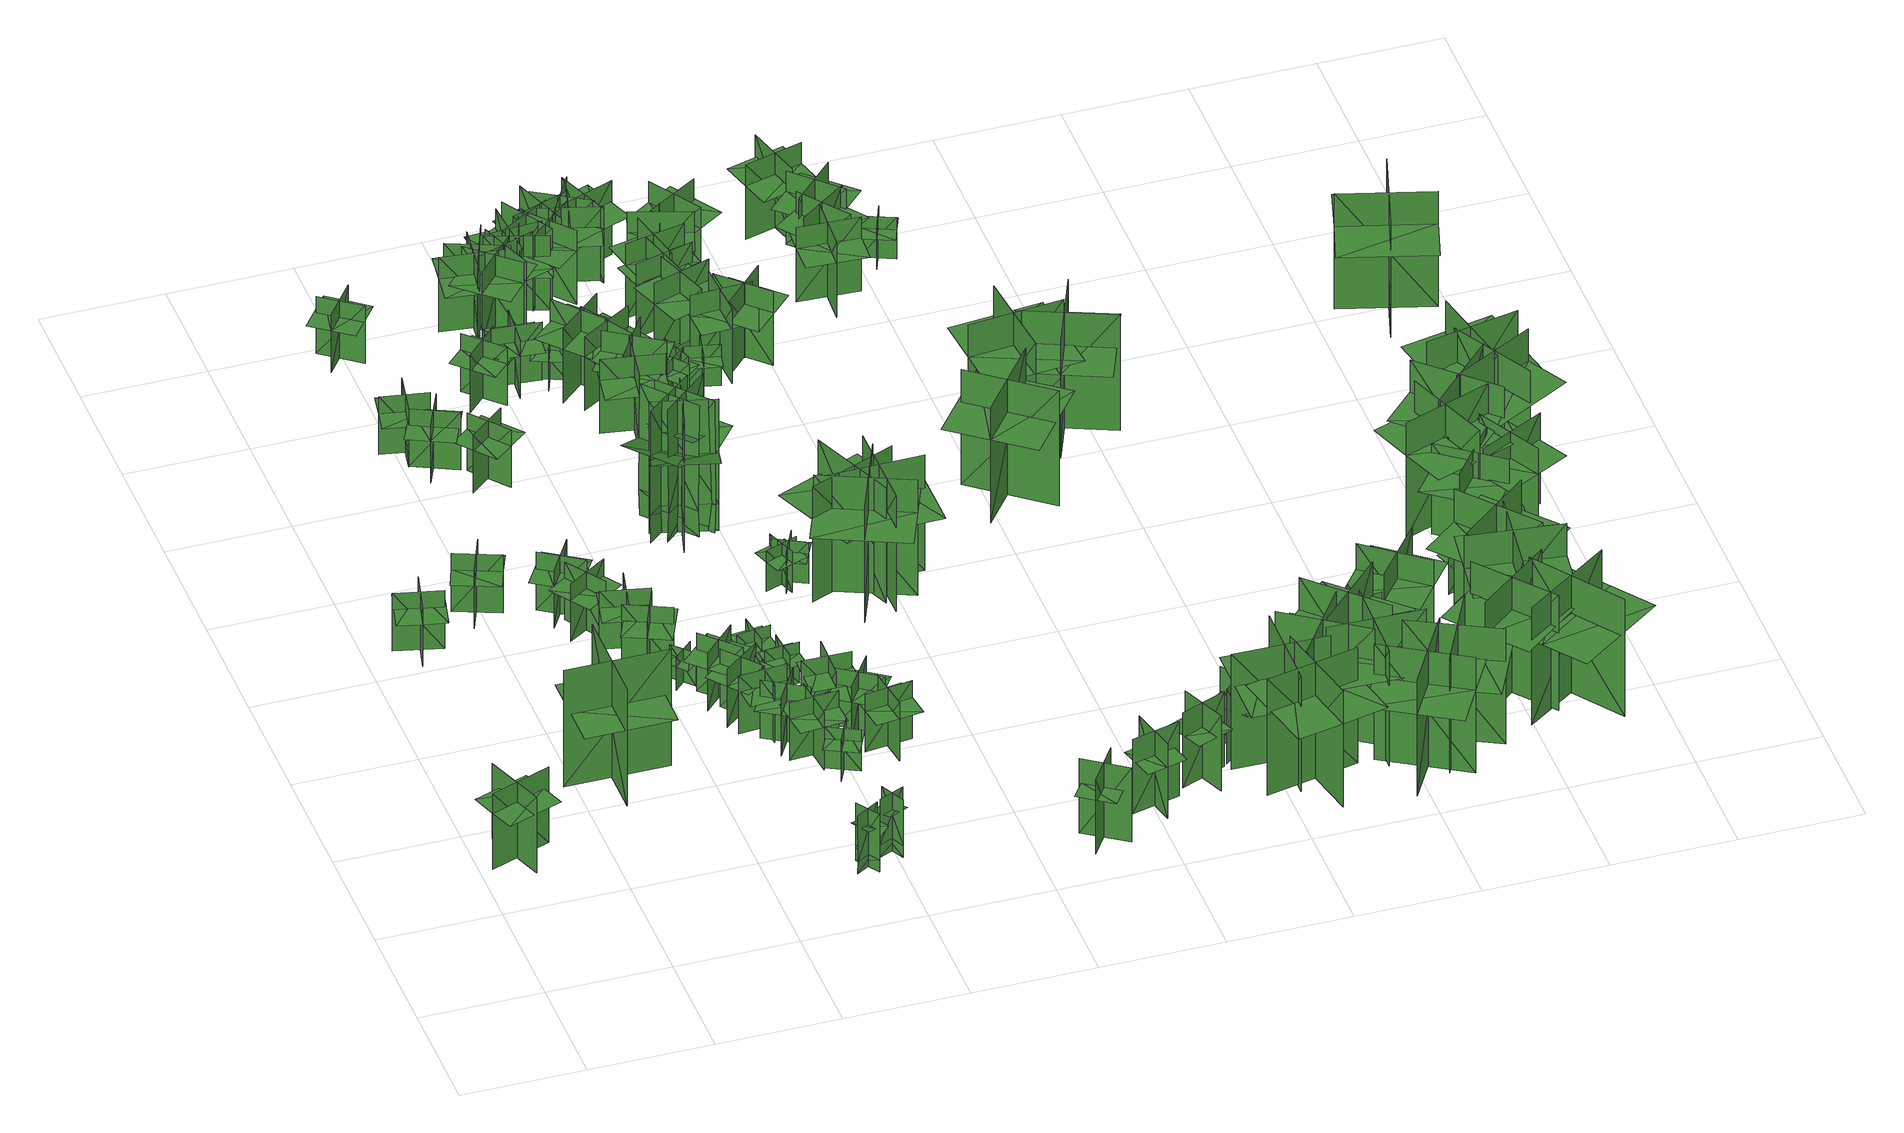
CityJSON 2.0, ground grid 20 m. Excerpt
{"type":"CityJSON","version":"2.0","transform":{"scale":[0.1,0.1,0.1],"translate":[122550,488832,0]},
"CityObjects":{
"tree1":{"type":"SolitaryVegetationObject","geometry":[{"type":"MultiSurface","lod":"1","boundaries":[[[0,1,2]],[[0,2,3]],[[4,5,6]],[[4,6,7]],[[8,9,10]],[[8,10,11]],[[8,12,13]],[[8,13,9]]]}]},
"tree2":{"type":"SolitaryVegetationObject","geometry":[{"type":"MultiSurface","lod":"1","boundaries":[[[14,15,16]],[[14,16,17]],[[18,19,20]],[[18,20,21]],[[22,23,24]],[[22,24,25]],[[22,25,26]],[[22,26,27]]]}]},
"tree3":{"type":"SolitaryVegetationObject","geometry":[{"type":"MultiSurface","lod":"1","boundaries":[[[28,29,30]],[[28,30,31]],[[32,33,34]],[[32,34,35]],[[36,37,38]],[[36,38,39]],[[36,40,41]],[[36,41,37]]]}]},
"tree4":{"type":"SolitaryVegetationObject","geometry":[{"type":"MultiSurface","lod":"1","boundaries":[[[42,43,44]],[[42,44,45]],[[46,47,48]],[[46,48,49]],[[50,51,52]],[[50,52,53]],[[50,53,54]],[[50,54,55]]]}]},
"tree5":{"type":"SolitaryVegetationObject","geometry":[{"type":"MultiSurface","lod":"1","boundaries":[[[56,57,58]],[[56,58,59]],[[60,61,62]],[[60,62,63]],[[64,65,66]],[[64,66,67]],[[64,67,68]],[[64,68,69]]]}]},
"tree6":{"type":"SolitaryVegetationObject","geometry":[{"type":"MultiSurface","lod":"1","boundaries":[[[70,71,72]],[[70,72,73]],[[74,75,76]],[[74,76,77]],[[78,79,80]],[[78,80,81]],[[78,81,82]],[[78,82,83]]]}]},
"tree7":{"type":"SolitaryVegetationObject","geometry":[{"type":"MultiSurface","lod":"1","boundaries":[[[84,85,86]],[[84,86,87]],[[88,89,90]],[[88,90,91]],[[92,93,89]],[[92,89,88]],[[94,95,85]],[[94,85,84]],[[96,97,98]],[[96,98,99]],[[100,101,102]],[[100,102,103]]]}]},
"tree8":{"type":"SolitaryVegetationObject","geometry":[{"type":"MultiSurface","lod":"1","boundaries":[[[104,105,106]],[[104,106,107]],[[108,109,110]],[[108,110,111]],[[112,113,114]],[[112,114,115]],[[112,115,116]],[[112,116,117]]]}]},
"tree9":{"type":"SolitaryVegetationObject","geometry":[{"type":"MultiSurface","lod":"1","boundaries":[[[118,119,120]],[[118,120,121]],[[122,123,124]],[[122,124,125]],[[126,127,128]],[[126,128,129]],[[126,129,130]],[[126,130,131]]]}]},
"tree10":{"type":"SolitaryVegetationObject","geometry":[{"type":"MultiSurface","lod":"1","boundaries":[[[132,133,134]],[[132,134,135]],[[136,137,138]],[[136,138,139]],[[140,141,142]],[[140,142,143]],[[140,143,144]],[[140,144,145]]]}]},
"tree11":{"type":"SolitaryVegetationObject","geometry":[{"type":"MultiSurface","lod":"1","boundaries":[[[146,147,148]],[[146,148,149]],[[150,151,152]],[[150,152,153]],[[154,155,156]],[[154,156,157]],[[154,157,158]],[[154,158,159]]]}]},
"tree12":{"type":"SolitaryVegetationObject","geometry":[{"type":"MultiSurface","lod":"1","boundaries":[[[160,161,162]],[[160,162,163]],[[164,165,166]],[[164,166,167]],[[168,169,170]],[[168,170,171]],[[168,171,172]],[[168,172,173]]]}]},
"tree13":{"type":"SolitaryVegetationObject","geometry":[{"type":"MultiSurface","lod":"1","boundaries":[[[174,175,176]],[[174,176,177]],[[178,179,180]],[[178,180,181]],[[182,183,179]],[[182,179,178]],[[184,185,175]],[[184,175,174]],[[186,187,188]],[[186,188,189]],[[190,191,192]],[[190,192,193]]]}]},
"tree14":{"type":"SolitaryVegetationObject","geometry":[{"type":"MultiSurface","lod":"1","boundaries":[[[194,195,196]],[[194,196,197]],[[198,199,200]],[[198,200,201]],[[202,203,204]],[[202,204,205]],[[202,205,206]],[[202,206,207]]]}]},
"tree15":{"type":"SolitaryVegetationObject","geometry":[{"type":"MultiSurface","lod":"1","boundaries":[[[208,209,210]],[[208,210,211]],[[212,213,214]],[[212,214,215]],[[216,217,218]],[[216,218,219]],[[216,219,220]],[[216,220,221]]]}]},
"tree16":{"type":"SolitaryVegetationObject","geometry":[{"type":"MultiSurface","lod":"1","boundaries":[[[222,223,224]],[[222,224,225]],[[226,227,228]],[[226,228,229]],[[230,231,232]],[[230,232,233]],[[230,233,234]],[[230,234,235]]]}]},
"tree17":{"type":"SolitaryVegetationObject","geometry":[{"type":"MultiSurface","lod":"1","boundaries":[[[236,237,238]],[[236,238,239]],[[240,241,242]],[[240,242,243]],[[244,245,246]],[[244,246,247]],[[244,247,248]],[[244,248,249]]]}]},
"tree18":{"type":"SolitaryVegetationObject","geometry":[{"type":"MultiSurface","lod":"1","boundaries":[[[250,251,252]],[[250,252,253]],[[254,255,256]],[[254,256,257]],[[258,259,260]],[[258,260,261]],[[258,261,262]],[[258,262,263]]]}]},
"tree19":{"type":"SolitaryVegetationObject","geometry":[{"type":"MultiSurface","lod":"1","boundaries":[[[264,265,266]],[[264,266,267]],[[268,269,270]],[[268,270,271]],[[272,273,274]],[[272,274,275]],[[272,275,276]],[[272,276,277]]]}]},
"tree20":{"type":"SolitaryVegetationObject","geometry":[{"type":"MultiSurface","lod":"1","boundaries":[[[278,279,280]],[[278,280,281]],[[282,283,284]],[[282,284,285]],[[286,287,288]],[[286,288,289]],[[286,289,290]],[[286,290,291]]]}]},
"tree21":{"type":"SolitaryVegetationObject","geometry":[{"type":"MultiSurface","lod":"1","boundaries":[[[292,293,294]],[[292,294,295]],[[296,297,298]],[[296,298,299]],[[300,301,302]],[[300,302,303]],[[300,303,304]],[[300,304,305]]]}]},
"tree22":{"type":"SolitaryVegetationObject","geometry":[{"type":"MultiSurface","lod":"1","boundaries":[[[306,307,308]],[[306,308,309]],[[310,311,312]],[[310,312,313]],[[314,315,316]],[[314,316,317]],[[314,317,318]],[[314,318,319]]]}]},
"tree23":{"type":"SolitaryVegetationObject","geometry":[{"type":"MultiSurface","lod":"1","boundaries":[[[320,321,322]],[[320,322,323]],[[324,325,326]],[[324,326,327]],[[328,329,330]],[[328,330,331]],[[328,331,332]],[[328,332,333]]]}]},
"tree24":{"type":"SolitaryVegetationObject","geometry":[{"type":"MultiSurface","lod":"1","boundaries":[[[334,335,336]],[[334,336,337]],[[338,339,340]],[[338,340,341]],[[342,343,344]],[[342,344,345]],[[342,345,346]],[[342,346,347]]]}]},
"tree25":{"type":"SolitaryVegetationObject","geometry":[{"type":"MultiSurface","lod":"1","boundaries":[[[348,349,350]],[[348,350,351]],[[352,353,354]],[[352,354,355]],[[356,357,358]],[[356,358,359]],[[356,359,360]],[[356,360,361]]]}]},
"tree26":{"type":"SolitaryVegetationObject","geometry":[{"type":"MultiSurface","lod":"1","boundaries":[[[362,363,364]],[[362,364,365]],[[366,367,368]],[[366,368,369]],[[370,371,372]],[[370,372,373]],[[370,373,374]],[[370,374,375]]]}]},
"tree27":{"type":"SolitaryVegetationObject","geometry":[{"type":"MultiSurface","lod":"1","boundaries":[[[376,377,378]],[[376,378,379]],[[380,381,382]],[[380,382,383]],[[384,385,386]],[[384,386,387]],[[384,387,388]],[[384,388,389]]]}]},
"tree28":{"type":"SolitaryVegetationObject","geometry":[{"type":"MultiSurface","lod":"1","boundaries":[[[390,391,392]],[[390,392,393]],[[394,395,396]],[[394,396,397]],[[398,399,395]],[[398,395,394]],[[400,401,391]],[[400,391,390]],[[402,403,404]],[[402,404,405]],[[406,407,408]],[[406,408,409]]]}]},
"tree29":{"type":"SolitaryVegetationObject","geometry":[{"type":"MultiSurface","lod":"1","boundaries":[[[410,411,412]],[[410,412,413]],[[414,415,416]],[[414,416,417]],[[418,419,415]],[[418,415,414]],[[420,421,411]],[[420,411,410]],[[422,423,424]],[[422,424,425]],[[426,427,428]],[[426,428,429]]]}]},
"tree30":{"type":"SolitaryVegetationObject","geometry":[{"type":"MultiSurface","lod":"1","boundaries":[[[430,431,432]],[[430,432,433]],[[434,435,436]],[[434,436,437]],[[438,439,440]],[[438,440,441]],[[438,441,442]],[[438,442,443]]]}]},
"tree31":{"type":"SolitaryVegetationObject","geometry":[{"type":"MultiSurface","lod":"1","boundaries":[[[444,445,446]],[[444,446,447]],[[448,449,450]],[[448,450,451]],[[452,453,449]],[[452,449,448]],[[454,455,445]],[[454,445,444]],[[456,457,458]],[[456,458,459]],[[460,461,462]],[[460,462,463]]]}]},
"tree32":{"type":"SolitaryVegetationObject","geometry":[{"type":"MultiSurface","lod":"1","boundaries":[[[464,465,466]],[[464,466,467]],[[468,469,470]],[[468,470,471]],[[472,473,474]],[[472,474,475]],[[472,475,476]],[[472,476,477]]]}]},
"tree33":{"type":"SolitaryVegetationObject","geometry":[{"type":"MultiSurface","lod":"1","boundaries":[[[478,479,480]],[[478,480,481]],[[482,483,484]],[[482,484,485]],[[486,487,488]],[[486,488,489]],[[486,489,490]],[[486,490,491]]]}]},
"tree34":{"type":"SolitaryVegetationObject","geometry":[{"type":"MultiSurface","lod":"1","boundaries":[[[492,493,494]],[[492,494,495]],[[496,497,498]],[[496,498,499]],[[500,501,502]],[[500,502,503]],[[500,503,504]],[[500,504,505]]]}]},
"tree35":{"type":"SolitaryVegetationObject","geometry":[{"type":"MultiSurface","lod":"1","boundaries":[[[506,507,508]],[[506,508,509]],[[510,511,512]],[[510,512,513]],[[514,515,516]],[[514,516,517]],[[514,517,518]],[[514,518,519]]]}]},
"tree36":{"type":"SolitaryVegetationObject","geometry":[{"type":"MultiSurface","lod":"1","boundaries":[[[520,521,522]],[[520,522,523]],[[524,525,526]],[[524,526,527]],[[528,529,530]],[[528,530,531]],[[528,531,532]],[[528,532,533]]]}]},
"tree37":{"type":"SolitaryVegetationObject","geometry":[{"type":"MultiSurface","lod":"1","boundaries":[[[534,535,536]],[[534,536,537]],[[538,539,540]],[[538,540,541]],[[542,543,544]],[[542,544,545]],[[542,545,546]],[[542,546,547]]]}]},
"tree38":{"type":"SolitaryVegetationObject","geometry":[{"type":"MultiSurface","lod":"1","boundaries":[[[548,549,550]],[[548,550,551]],[[552,553,554]],[[552,554,555]],[[556,557,558]],[[556,558,559]],[[556,559,560]],[[556,560,561]]]}]},
"tree39":{"type":"SolitaryVegetationObject","geometry":[{"type":"MultiSurface","lod":"1","boundaries":[[[562,563,564]],[[562,564,565]],[[566,567,568]],[[566,568,569]],[[570,571,572]],[[570,572,573]],[[570,573,574]],[[570,574,575]]]}]},
"tree40":{"type":"SolitaryVegetationObject","geometry":[{"type":"MultiSurface","lod":"1","boundaries":[[[576,577,578]],[[576,578,579]],[[580,581,582]],[[580,582,583]],[[584,585,586]],[[584,586,587]],[[584,587,588]],[[584,588,589]]]}]},
"tree41":{"type":"SolitaryVegetationObject","geometry":[{"type":"MultiSurface","lod":"1","boundaries":[[[590,591,592]],[[590,592,593]],[[594,595,596]],[[594,596,597]],[[598,599,600]],[[598,600,601]],[[598,601,602]],[[598,602,603]]]}]},
"tree42":{"type":"SolitaryVegetationObject","geometry":[{"type":"MultiSurface","lod":"1","boundaries":[[[604,605,606]],[[604,606,607]],[[608,609,610]],[[608,610,611]],[[612,613,614]],[[612,614,615]],[[612,615,616]],[[612,616,617]]]}]},
"tree43":{"type":"SolitaryVegetationObject","geometry":[{"type":"MultiSurface","lod":"1","boundaries":[[[618,619,620]],[[618,620,621]],[[622,623,624]],[[622,624,625]],[[626,627,628]],[[626,628,629]],[[626,629,630]],[[626,630,631]]]}]},
"tree44":{"type":"SolitaryVegetationObject","geometry":[{"type":"MultiSurface","lod":"1","boundaries":[[[632,633,634]],[[632,634,635]],[[636,637,638]],[[636,638,639]],[[640,641,642]],[[640,642,643]],[[640,643,644]],[[640,644,645]]]}]},
"tree45":{"type":"SolitaryVegetationObject","geometry":[{"type":"MultiSurface","lod":"1","boundaries":[[[646,647,648]],[[646,648,649]],[[650,651,652]],[[650,652,653]],[[654,655,656]],[[654,656,657]],[[654,657,658]],[[654,658,659]]]}]},
"tree46":{"type":"SolitaryVegetationObject","geometry":[{"type":"MultiSurface","lod":"1","boundaries":[[[660,661,662]],[[660,662,663]],[[664,665,666]],[[664,666,667]],[[668,669,670]],[[668,670,671]],[[668,671,672]],[[668,672,673]]]}]},
"tree47":{"type":"SolitaryVegetationObject","geometry":[{"type":"MultiSurface","lod":"1","boundaries":[[[674,675,676]],[[674,676,677]],[[678,679,680]],[[678,680,681]],[[682,683,684]],[[682,684,685]],[[682,685,686]],[[682,686,687]]]}]},
"tree48":{"type":"SolitaryVegetationObject","geometry":[{"type":"MultiSurface","lod":"1","boundaries":[[[688,689,690]],[[688,690,691]],[[692,693,694]],[[692,694,695]],[[696,697,698]],[[696,698,699]],[[696,699,700]],[[696,700,701]]]}]},
"tree49":{"type":"SolitaryVegetationObject","geometry":[{"type":"MultiSurface","lod":"1","boundaries":[[[702,703,704]],[[702,704,705]],[[706,707,708]],[[706,708,709]],[[710,711,712]],[[710,712,713]],[[710,713,714]],[[710,714,715]]]}]},
"tree50":{"type":"SolitaryVegetationObject","geometry":[{"type":"MultiSurface","lod":"1","boundaries":[[[716,717,718]],[[716,718,719]],[[720,721,722]],[[720,722,723]],[[724,725,726]],[[724,726,727]],[[724,727,728]],[[724,728,729]]]}]},
"tree51":{"type":"SolitaryVegetationObject","geometry":[{"type":"MultiSurface","lod":"1","boundaries":[[[730,731,732]],[[730,732,733]],[[734,735,736]],[[734,736,737]],[[738,739,740]],[[738,740,741]],[[738,741,742]],[[738,742,743]]]}]},
"tree52":{"type":"SolitaryVegetationObject","geometry":[{"type":"MultiSurface","lod":"1","boundaries":[[[744,745,746]],[[744,746,747]],[[748,749,750]],[[748,750,751]],[[752,753,754]],[[752,754,755]],[[752,755,756]],[[752,756,757]]]}]},
"tree53":{"type":"SolitaryVegetationObject","geometry":[{"type":"MultiSurface","lod":"1","boundaries":[[[758,759,760]],[[758,760,761]],[[762,763,764]],[[762,764,765]],[[766,767,768]],[[766,768,769]],[[766,769,770]],[[766,770,771]]]}]},
"tree54":{"type":"SolitaryVegetationObject","geometry":[{"type":"MultiSurface","lod":"1","boundaries":[[[772,773,774]],[[772,774,775]],[[776,777,778]],[[776,778,779]],[[780,781,782]],[[780,782,783]],[[780,783,784]],[[780,784,785]]]}]},
"tree55":{"type":"SolitaryVegetationObject","geometry":[{"type":"MultiSurface","lod":"1","boundaries":[[[786,787,788]],[[786,788,789]],[[790,791,792]],[[790,792,793]],[[794,795,796]],[[794,796,797]],[[794,797,798]],[[794,798,799]]]}]},
"tree56":{"type":"SolitaryVegetationObject","geometry":[{"type":"MultiSurface","lod":"1","boundaries":[[[800,801,802]],[[800,802,803]],[[804,805,806]],[[804,806,807]],[[808,809,810]],[[808,810,811]],[[808,811,812]],[[808,812,813]]]}]},
"tree57":{"type":"SolitaryVegetationObject","geometry":[{"type":"MultiSurface","lod":"1","boundaries":[[[814,815,816]],[[814,816,817]],[[818,819,820]],[[818,820,821]],[[822,823,824]],[[822,824,825]],[[822,825,826]],[[822,826,827]]]}]},
"tree58":{"type":"SolitaryVegetationObject","geometry":[{"type":"MultiSurface","lod":"1","boundaries":[[[828,829,830]],[[828,830,831]],[[832,833,834]],[[832,834,835]],[[836,837,838]],[[836,838,839]],[[836,839,840]],[[836,840,841]]]}]},
"tree59":{"type":"SolitaryVegetationObject","geometry":[{"type":"MultiSurface","lod":"1","boundaries":[[[842,843,844]],[[842,844,845]],[[846,847,848]],[[846,848,849]],[[850,851,852]],[[850,852,853]],[[850,853,854]],[[850,854,855]]]}]},
"tree60":{"type":"SolitaryVegetationObject","geometry":[{"type":"MultiSurface","lod":"1","boundaries":[[[856,857,858]],[[856,858,859]],[[860,861,862]],[[860,862,863]],[[864,865,866]],[[864,866,867]],[[864,867,868]],[[864,868,869]]]}]},
"tree61":{"type":"SolitaryVegetationObject","geometry":[{"type":"MultiSurface","lod":"1","boundaries":[[[870,871,872]],[[870,872,873]],[[874,875,876]],[[874,876,877]],[[878,879,880]],[[878,880,881]],[[878,881,882]],[[878,882,883]]]}]},
"tree62":{"type":"SolitaryVegetationObject","geometry":[{"type":"MultiSurface","lod":"1","boundaries":[[[884,885,886]],[[884,886,887]],[[888,889,890]],[[888,890,891]],[[892,893,894]],[[892,894,895]],[[892,895,896]],[[892,896,897]]]}]},
"tree63":{"type":"SolitaryVegetationObject","geometry":[{"type":"MultiSurface","lod":"1","boundaries":[[[898,899,900]],[[898,900,901]],[[902,903,904]],[[902,904,905]],[[906,907,908]],[[906,908,909]],[[906,909,910]],[[906,910,911]]]}]},
"tree64":{"type":"SolitaryVegetationObject","geometry":[{"type":"MultiSurface","lod":"1","boundaries":[[[912,913,914]],[[912,914,915]],[[916,917,918]],[[916,918,919]],[[920,921,922]],[[920,922,923]],[[920,923,924]],[[920,924,925]]]}]},
"tree65":{"type":"SolitaryVegetationObject","geometry":[{"type":"MultiSurface","lod":"1","boundaries":[[[926,927,928]],[[926,928,929]],[[930,931,932]],[[930,932,933]],[[934,935,936]],[[934,936,937]],[[934,937,938]],[[934,938,939]]]}]},
"tree66":{"type":"SolitaryVegetationObject","geometry":[{"type":"MultiSurface","lod":"1","boundaries":[[[940,941,942]],[[940,942,943]],[[944,945,946]],[[944,946,947]],[[948,949,950]],[[948,950,951]],[[948,951,952]],[[948,952,953]]]}]},
"tree67":{"type":"SolitaryVegetationObject","geometry":[{"type":"MultiSurface","lod":"1","boundaries":[[[954,955,956]],[[954,956,957]],[[958,959,960]],[[958,960,961]],[[962,963,964]],[[962,964,965]],[[962,965,966]],[[962,966,967]]]}]},
"tree68":{"type":"SolitaryVegetationObject","geometry":[{"type":"MultiSurface","lod":"1","boundaries":[[[968,969,970]],[[968,970,971]],[[972,973,974]],[[972,974,975]],[[976,977,978]],[[976,978,979]],[[976,979,980]],[[976,980,981]]]}]},
"tree69":{"type":"SolitaryVegetationObject","geometry":[{"type":"MultiSurface","lod":"1","boundaries":[[[982,983,984]],[[982,984,985]],[[986,987,988]],[[986,988,989]],[[990,991,992]],[[990,992,993]],[[990,993,994]],[[990,994,995]]]}]},
"tree70":{"type":"SolitaryVegetationObject","geometry":[{"type":"MultiSurface","lod":"1","boundaries":[[[996,997,998]],[[996,998,999]],[[1000,1001,1002]],[[1000,1002,1003]],[[1004,1005,1006]],[[1004,1006,1007]],[[1004,1007,1008]],[[1004,1008,1009]]]}]},
"tree71":{"type":"SolitaryVegetationObject","geometry":[{"type":"MultiSurface","lod":"1","boundaries":[[[1010,1011,1012]],[[1010,1012,1013]],[[1014,1015,1016]],[[1014,1016,1017]],[[1018,1019,1020]],[[1018,1020,1021]],[[1018,1021,1022]],[[1018,1022,1023]]]}]},
"tree72":{"type":"SolitaryVegetationObject","geometry":[{"type":"MultiSurface","lod":"1","boundaries":[[[1024,1025,1026]],[[1024,1026,1027]],[[1028,1029,1030]],[[1028,1030,1031]],[[1032,1033,1034]],[[1032,1034,1035]],[[1032,1035,1036]],[[1032,1036,1037]]]}]},
"tree73":{"type":"SolitaryVegetationObject","geometry":[{"type":"MultiSurface","lod":"1","boundaries":[[[1038,1039,1040]],[[1038,1040,1041]],[[1042,1043,1044]],[[1042,1044,1045]],[[1046,1047,1048]],[[1046,1048,1049]],[[1046,1049,1050]],[[1046,1050,1051]]]}]},
"tree74":{"type":"SolitaryVegetationObject","geometry":[{"type":"MultiSurface","lod":"1","boundaries":[[[1052,1053,1054]],[[1052,1054,1055]],[[1056,1057,1058]],[[1056,1058,1059]],[[1060,1061,1062]],[[1060,1062,1063]],[[1060,1063,1064]],[[1060,1064,1065]]]}]},
"tree75":{"type":"SolitaryVegetationObject","geometry":[{"type":"MultiSurface","lod":"1","boundaries":[[[1066,1067,1068]],[[1066,1068,1069]],[[1070,1071,1072]],[[1070,1072,1073]],[[1074,1075,1076]],[[1074,1076,1077]],[[1074,1077,1078]],[[1074,1078,1079]]]}]},
"tree76":{"type":"SolitaryVegetationObject","geometry":[{"type":"MultiSurface","lod":"1","boundaries":[[[1080,1081,1082]],[[1080,1082,1083]],[[1084,1085,1086]],[[1084,1086,1087]],[[1088,1089,1090]],[[1088,1090,1091]],[[1088,1091,1092]],[[1088,1092,1093]]]}]},
"tree77":{"type":"SolitaryVegetationObject","geometry":[{"type":"MultiSurface","lod":"1","boundaries":[[[1094,1095,1096]],[[1094,1096,1097]],[[1098,1099,1100]],[[1098,1100,1101]],[[1102,1103,1104]],[[1102,1104,1105]],[[1102,1105,1106]],[[1102,1106,1107]]]}]},
"tree78":{"type":"SolitaryVegetationObject","geometry":[{"type":"MultiSurface","lod":"1","boundaries":[[[1108,1109,1110]],[[1108,1110,1111]],[[1112,1113,1114]],[[1112,1114,1115]],[[1116,1117,1118]],[[1116,1118,1119]],[[1116,1119,1120]],[[1116,1120,1121]]]}]},
"tree79":{"type":"SolitaryVegetationObject","geometry":[{"type":"MultiSurface","lod":"1","boundaries":[[[1122,1123,1124]],[[1122,1124,1125]],[[1126,1127,1128]],[[1126,1128,1129]],[[1130,1131,1132]],[[1130,1132,1133]],[[1130,1133,1134]],[[1130,1134,1135]]]}]},
"tree80":{"type":"SolitaryVegetationObject","geometry":[{"type":"MultiSurface","lod":"1","boundaries":[[[1136,1137,1138]],[[1136,1138,1139]],[[1140,1141,1142]],[[1140,1142,1143]],[[1144,1145,1146]],[[1144,1146,1147]],[[1144,1147,1148]],[[1144,1148,1149]]]}]},
"tree81":{"type":"SolitaryVegetationObject","geometry":[{"type":"MultiSurface","lod":"1","boundaries":[[[1150,1151,1152]],[[1150,1152,1153]],[[1154,1155,1156]],[[1154,1156,1157]],[[1158,1159,1160]],[[1158,1160,1161]],[[1158,1161,1162]],[[1158,1162,1163]]]}]},
"tree82":{"type":"SolitaryVegetationObject","geometry":[{"type":"MultiSurface","lod":"1","boundaries":[[[1164,1165,1166]],[[1164,1166,1167]],[[1168,1169,1170]],[[1168,1170,1171]],[[1172,1173,1174]],[[1172,1174,1175]],[[1172,1175,1176]],[[1172,1176,1177]]]}]},
"tree83":{"type":"SolitaryVegetationObject","geometry":[{"type":"MultiSurface","lod":"1","boundaries":[[[1178,1179,1180]],[[1178,1180,1181]],[[1182,1183,1184]],[[1182,1184,1185]],[[1186,1187,1188]],[[1186,1188,1189]],[[1186,1189,1190]],[[1186,1190,1191]]]}]},
"tree84":{"type":"SolitaryVegetationObject","geometry":[{"type":"MultiSurface","lod":"1","boundaries":[[[1192,1193,1194]],[[1192,1194,1195]],[[1196,1197,1198]],[[1196,1198,1199]],[[1200,1201,1202]],[[1200,1202,1203]],[[1200,1203,1204]],[[1200,1204,1205]]]}]},
"tree85":{"type":"SolitaryVegetationObject","geometry":[{"type":"MultiSurface","lod":"1","boundaries":[[[1206,1207,1208]],[[1206,1208,1209]],[[1210,1211,1212]],[[1210,1212,1213]],[[1214,1215,1216]],[[1214,1216,1217]],[[1214,1217,1218]],[[1214,1218,1219]]]}]},
"tree86":{"type":"SolitaryVegetationObject","geometry":[{"type":"MultiSurface","lod":"1","boundaries":[[[1220,1221,1222]],[[1220,1222,1223]],[[1224,1225,1226]],[[1224,1226,1227]],[[1228,1229,1230]],[[1228,1230,1231]],[[1228,1231,1232]],[[1228,1232,1233]]]}]},
"tree87":{"type":"SolitaryVegetationObject","geometry":[{"type":"MultiSurface","lod":"1","boundaries":[[[1234,1235,1236]],[[1234,1236,1237]],[[1238,1239,1240]],[[1238,1240,1241]],[[1242,1243,1244]],[[1242,1244,1245]],[[1242,1245,1246]],[[1242,1246,1247]]]}]},
"tree88":{"type":"SolitaryVegetationObject","geometry":[{"type":"MultiSurface","lod":"1","boundaries":[[[1248,1249,1250]],[[1248,1250,1251]],[[1252,1253,1254]],[[1252,1254,1255]],[[1256,1257,1258]],[[1256,1258,1259]],[[1256,1259,1260]],[[1256,1260,1261]]]}]},
"tree89":{"type":"SolitaryVegetationObject","geometry":[{"type":"MultiSurface","lod":"1","boundaries":[[[1262,1263,1264]],[[1262,1264,1265]],[[1266,1267,1268]],[[1266,1268,1269]],[[1270,1271,1272]],[[1270,1272,1273]],[[1270,1273,1274]],[[1270,1274,1275]]]}]},
"tree90":{"type":"SolitaryVegetationObject","geometry":[{"type":"MultiSurface","lod":"1","boundaries":[[[1276,1277,1278]],[[1276,1278,1279]],[[1280,1281,1282]],[[1280,1282,1283]],[[1284,1285,1286]],[[1284,1286,1287]],[[1284,1287,1288]],[[1284,1288,1289]]]}]},
"tree91":{"type":"SolitaryVegetationObject","geometry":[{"type":"MultiSurface","lod":"1","boundaries":[[[1290,1291,1292]],[[1290,1292,1293]],[[1294,1295,1296]],[[1294,1296,1297]],[[1298,1299,1300]],[[1298,1300,1301]],[[1298,1301,1302]],[[1298,1302,1303]]]}]},
"tree92":{"type":"SolitaryVegetationObject","geometry":[{"type":"MultiSurface","lod":"1","boundaries":[[[1304,1305,1306]],[[1304,1306,1307]],[[1308,1309,1310]],[[1308,1310,1311]],[[1312,1313,1314]],[[1312,1314,1315]],[[1312,1315,1316]],[[1312,1316,1317]]]}]},
"tree93":{"type":"SolitaryVegetationObject","geometry":[{"type":"MultiSurface","lod":"1","boundaries":[[[1318,1319,1320]],[[1318,1320,1321]],[[1322,1323,1324]],[[1322,1324,1325]],[[1326,1327,1328]],[[1326,1328,1329]],[[1326,1329,1330]],[[1326,1330,1331]]]}]},
"tree94":{"type":"SolitaryVegetationObject","geometry":[{"type":"MultiSurface","lod":"1","boundaries":[[[1332,1333,1334]],[[1332,1334,1335]],[[1336,1337,1338]],[[1336,1338,1339]],[[1340,1341,1342]],[[1340,1342,1343]],[[1340,1343,1344]],[[1340,1344,1345]]]}]},
"tree95":{"type":"SolitaryVegetationObject","geometry":[{"type":"MultiSurface","lod":"1","boundaries":[[[1346,1347,1348]],[[1346,1348,1349]],[[1350,1351,1352]],[[1350,1352,1353]],[[1354,1355,1356]],[[1354,1356,1357]],[[1354,1357,1358]],[[1354,1358,1359]]]}]},
"tree96":{"type":"SolitaryVegetationObject","geometry":[{"type":"MultiSurface","lod":"1","boundaries":[[[1360,1361,1362]],[[1360,1362,1363]],[[1364,1365,1366]],[[1364,1366,1367]],[[1368,1369,1370]],[[1368,1370,1371]],[[1368,1371,1372]],[[1368,1372,1373]]]}]},
"tree97":{"type":"SolitaryVegetationObject","geometry":[{"type":"MultiSurface","lod":"1","boundaries":[[[1374,1375,1376]],[[1374,1376,1377]],[[1378,1379,1380]],[[1378,1380,1381]],[[1382,1383,1384]],[[1382,1384,1385]],[[1382,1385,1386]],[[1382,1386,1387]]]}]},
"tree98":{"type":"SolitaryVegetationObject","geometry":[{"type":"MultiSurface","lod":"1","boundaries":[[[1388,1389,1390]],[[1388,1390,1391]],[[1392,1393,1394]],[[1392,1394,1395]],[[1396,1397,1398]],[[1396,1398,1399]],[[1396,1399,1400]],[[1396,1400,1401]]]}]}
},
"vertices":[
[119,344,8],[19,307,8],[19,307,149],[119,344,149],[42,379,8],[79,279,8],[79,279,149],[42,379,149],[110,341,113],[19,307,113],[34,268,113],[125,302,113],[96,380,113],[5,347,113],
[120,841,10],[44,859,10],[44,859,118],[120,841,118],[93,885,10],[75,809,10],[75,809,118],[93,885,118],[93,885,88],[55,894,88],[37,818,88],[75,809,88],[113,801,88],[130,876,88],
[183,466,8],[351,466,8],[351,466,226],[183,466,226],[258,392,8],[258,392,226],[258,560,226],[258,560,8],[194,472,142],[341,472,142],[341,541,142],[194,541,142],[194,401,142],[341,402,142],
[206,945,10],[177,873,10],[177,873,118],[206,945,118],[158,924,10],[230,896,10],[230,896,118],[158,924,118],[158,924,88],[144,888,88],[216,860,88],[230,896,88],[245,932,88],[173,960,88],
[279,888,10],[344,846,10],[344,846,118],[279,888,118],[290,837,10],[331,903,10],[331,903,118],[290,837,118],[290,837,87],[322,817,87],[364,882,87],[331,903,87],[299,924,87],[257,858,87],
[303,797,11],[368,839,11],[368,839,119],[303,797,119],[354,786,11],[311,851,11],[311,851,119],[354,786,119],[354,786,89],[386,808,89],[343,872,89],[311,851,89],[279,829,89],[322,765,89],
[537,154,36],[561,115,36],[561,115,121],[536,153,121],[529,120,36],[568,145,36],[567,145,121],[529,121,121],[529,121,13],[567,145,13],[536,153,13],[561,115,13],[537,153,77],[561,115,77],[580,128,85],[556,166,85],[558,120,91],[539,149,91],[525,140,95],[543,111,95],
[368,719,13],[384,795,13],[384,795,121],[368,719,121],[412,747,13],[336,763,13],[336,763,121],[412,747,121],[412,747,91],[420,785,91],[344,801,91],[336,763,91],[328,725,91],[404,710,91],
[429,691,13],[358,723,13],[358,723,121],[429,691,121],[411,740,13],[380,669,13],[380,669,121],[411,740,121],[411,740,91],[375,755,91],[344,684,91],[380,669,91],[415,653,91],[446,724,91],
[208,1279,10],[222,1355,10],[222,1355,118],[208,1279,118],[251,1308,10],[175,1322,10],[175,1322,118],[251,1308,118],[251,1308,87],[258,1346,87],[182,1360,87],[175,1322,87],[168,1284,87],[244,1270,87],
[209,1280,10],[279,1248,10],[279,1248,118],[209,1280,118],[227,1232,10],[259,1302,10],[259,1302,118],[227,1232,118],[227,1232,88],[262,1216,88],[294,1286,88],[259,1302,88],[224,1318,88],[191,1248,88],
[444,633,13],[414,665,13],[414,665,75],[444,633,75],[445,662,13],[413,632,13],[413,632,75],[445,662,75],[445,662,57],[431,678,57],[398,649,57],[413,632,57],[427,616,57],[460,646,57],
[574,150,35],[615,170,35],[615,169,120],[574,150,120],[606,139,35],[587,180,35],[586,180,120],[606,139,120],[606,139,12],[586,180,12],[574,150,12],[615,169,12],[574,150,76],[615,170,76],[605,190,84],[564,171,84],[609,167,89],[579,152,89],[586,137,94],[617,151,94],
[441,619,15],[496,564,15],[496,564,123],[441,619,123],[441,567,15],[495,622,15],[495,622,123],[441,567,123],[441,567,93],[468,540,93],[523,595,93],[495,622,93],[468,650,93],[413,595,93],
[463,574,13],[512,513,13],[512,513,121],[463,574,121],[457,522,13],[518,571,13],[518,571,121],[457,522,121],[457,522,90],[481,492,90],[542,540,90],[518,571,90],[494,601,90],[433,553,90],
[546,509,12],[469,503,12],[469,503,120],[546,509,120],[507,543,12],[513,466,12],[513,466,120],[507,543,120],[507,543,90],[468,540,90],[474,463,90],[513,466,90],[552,469,90],[545,546,90],
[164,1585,11],[226,1539,11],[226,1539,118],[164,1585,118],[171,1534,11],[218,1596,11],[218,1596,118],[171,1534,118],[171,1534,88],[202,1511,88],[249,1572,88],[218,1596,88],[187,1619,88],[140,1558,88],
[512,432,12],[552,498,12],[552,498,120],[512,432,120],[562,444,12],[496,484,12],[496,484,120],[562,444,120],[562,444,90],[582,477,90],[516,518,90],[496,484,90],[476,451,90],[542,411,90],
[339,1239,10],[279,1189,10],[279,1189,118],[339,1239,118],[288,1244,10],[337,1184,10],[337,1184,118],[288,1244,118],[288,1244,88],[258,1219,88],[307,1159,88],[337,1184,88],[367,1209,88],[318,1268,88],
[554,455,13],[561,378,13],[561,378,121],[554,455,121],[520,416,13],[598,422,13],[598,422,121],[520,416,121],[520,416,91],[524,377,91],[601,384,91],[598,422,91],[594,461,91],[517,454,91],
[612,357,14],[563,381,14],[563,381,91],[612,357,91],[600,392,14],[576,342,14],[576,342,91],[600,392,91],[600,392,70],[576,404,70],[551,355,70],[576,342,70],[601,330,70],[625,380,70],
[541,614,14],[534,669,14],[534,669,91],[541,614,91],[564,643,14],[509,636,14],[509,636,91],[564,643,91],[564,643,70],[560,671,70],[506,664,70],[509,636,70],[513,609,70],[567,616,70],
[568,563,14],[564,618,14],[564,618,91],[568,563,91],[592,591,14],[537,586,14],[537,586,91],[592,591,91],[592,591,70],[590,618,70],[535,614,70],[537,586,70],[540,558,70],[595,563,70],
[646,505,14],[568,507,14],[568,507,122],[646,505,122],[610,543,14],[609,465,14],[609,465,122],[610,543,122],[610,543,92],[572,543,92],[570,466,92],[609,465,92],[648,465,92],[649,542,92],
[610,475,14],[674,431,14],[674,431,122],[610,475,122],[619,424,14],[663,488,14],[663,488,122],[619,424,122],[619,424,92],[651,402,92],[695,466,92],[663,488,92],[632,510,92],[588,446,92],
[392,1437,6],[338,1381,6],[338,1381,114],[392,1437,114],[341,1436,6],[396,1382,6],[396,1382,114],[341,1436,114],[341,1436,84],[314,1409,84],[369,1355,84],[396,1382,84],[423,1410,84],[368,1464,84],
[664,438,15],[674,362,15],[674,362,123],[664,438,123],[632,398,15],[709,408,15],[709,408,123],[632,398,123],[632,398,92],[637,359,92],[714,369,92],[709,408,92],[704,446,92],[627,436,92],
[562,978,62],[495,1057,62],[497,1059,257],[564,980,257],[569,1056,63],[490,989,63],[491,989,257],[570,1056,257],[570,1056,11],[491,989,11],[564,980,11],[497,1059,11],[563,979,157],[496,1058,157],[456,1024,176],[523,945,176],[505,1047,188],[556,988,188],[586,1014,199],[535,1073,199],
[597,987,61],[496,1012,61],[497,1013,256],[597,988,256],[557,1054,62],[532,954,62],[532,953,256],[558,1054,256],[558,1054,10],[532,953,10],[597,988,10],[497,1013,10],[597,988,156],[496,1013,156],[484,962,175],[584,937,175],[510,1009,187],[586,991,187],[595,1029,198],[520,1048,198],
[386,1427,10],[463,1420,10],[463,1420,118],[386,1427,118],[418,1387,10],[425,1464,10],[425,1464,118],[418,1387,118],[418,1387,88],[457,1384,88],[464,1461,88],[425,1464,88],[387,1468,88],[380,1391,88],
[522,1061,63],[591,984,63],[589,983,257],[521,1060,257],[517,983,63],[594,1052,63],[594,1053,257],[516,984,257],[516,984,11],[594,1053,11],[521,1060,11],[589,983,11],[521,1061,158],[590,983,158],[629,1018,176],[561,1096,176],[580,994,188],[528,1052,188],[499,1025,199],[551,968,199],
[401,1527,10],[413,1626,10],[413,1626,149],[401,1527,149],[453,1567,10],[354,1579,10],[354,1579,149],[453,1567,149],[453,1567,110],[459,1617,110],[360,1629,110],[354,1579,110],[348,1530,110],[447,1518,110],
[654,811,9],[636,863,9],[636,863,85],[654,811,85],[671,844,9],[618,825,9],[618,825,85],[671,844,85],[671,844,64],[661,870,64],[609,851,64],[618,825,64],[628,799,64],[680,818,64],
[497,1406,12],[446,1426,12],[446,1426,89],[497,1406,89],[483,1440,12],[463,1388,12],[463,1388,89],[483,1440,89],[483,1440,67],[457,1449,67],[437,1398,67],[463,1388,67],[489,1378,67],[508,1430,67],
[466,1578,8],[373,1614,8],[373,1614,146],[466,1578,146],[439,1639,8],[404,1546,8],[404,1546,146],[439,1639,146],[439,1639,108],[393,1657,108],[357,1564,108],[404,1546,108],[450,1528,108],[486,1621,108],
[404,1524,11],[470,1598,11],[470,1598,149],[404,1524,149],[470,1528,11],[395,1594,11],[395,1594,149],[470,1528,149],[470,1528,111],[503,1565,111],[429,1631,111],[395,1594,111],[362,1556,111],[437,1490,111],
[669,861,8],[645,812,8],[645,812,85],[669,861,85],[634,850,8],[684,825,8],[684,825,85],[634,850,85],[634,850,64],[622,825,64],[672,801,64],[684,825,64],[696,850,64],[647,875,64],
[925,121,15],[879,54,15],[879,54,154],[925,121,154],[872,111,15],[872,111,154],[939,65,154],[939,65,15],[875,109,109],[855,81,109],[909,44,109],[928,72,109],[948,100,109],[894,137,109],
[546,1358,9],[480,1432,9],[480,1432,148],[546,1358,148],[550,1424,9],[476,1358,9],[476,1358,148],[550,1424,148],[550,1424,109],[517,1461,109],[443,1395,109],[476,1358,109],[509,1321,109],[583,1387,109],
[548,1217,8],[564,1315,8],[564,1315,146],[548,1217,146],[602,1255,8],[504,1271,8],[504,1271,146],[602,1255,146],[602,1255,108],[610,1305,108],[511,1320,108],[504,1271,108],[496,1221,108],[594,1206,108],
[442,1626,8],[475,1532,8],[475,1532,147],[442,1626,147],[413,1566,8],[507,1599,8],[507,1599,147],[413,1566,147],[413,1566,108],[430,1519,108],[524,1552,108],[507,1599,108],[490,1646,108],[397,1613,108],
[569,1317,9],[518,1402,9],[518,1402,147],[569,1317,147],[585,1382,9],[500,1330,9],[500,1330,147],[585,1382,147],[585,1382,109],[559,1424,109],[474,1372,109],[500,1330,109],[526,1287,109],[611,1339,109],
[529,1581,8],[434,1610,8],[434,1610,147],[529,1581,147],[498,1640,8],[469,1544,8],[469,1544,147],[498,1640,147],[498,1640,108],[451,1654,108],[421,1559,108],[469,1544,108],[517,1530,108],[546,1625,108],
[593,1349,9],[539,1266,9],[539,1266,148],[593,1349,148],[528,1336,9],[612,1281,9],[612,1281,148],[528,1336,148],[528,1336,109],[501,1294,109],[584,1240,109],[612,1281,109],[639,1323,109],[555,1377,109],
[430,1615,7],[529,1622,7],[529,1622,145],[430,1615,145],[480,1571,7],[473,1671,7],[473,1671,145],[480,1571,145],[480,1571,107],[530,1575,107],[522,1674,107],[473,1671,107],[423,1667,107],[430,1568,107],
[733,708,8],[793,851,8],[793,851,224],[733,708,224],[829,746,8],[686,806,8],[686,806,224],[829,746,224],[829,746,164],[859,818,164],[716,878,164],[686,806,164],[656,735,164],[799,675,164],
[779,745,7],[720,888,7],[720,888,222],[779,745,222],[819,840,7],[676,781,7],[676,781,222],[819,840,222],[819,840,162],[789,912,162],[646,852,162],[676,781,162],[706,709,162],[849,768,162],
[550,1666,8],[465,1614,8],[465,1614,147],[550,1666,147],[486,1682,8],[537,1597,8],[537,1597,147],[486,1682,147],[486,1682,108],[443,1656,108],[495,1571,108],[537,1597,108],[580,1623,108],[528,1708,108],
[504,1585,9],[578,1651,9],[578,1651,148],[504,1585,148],[570,1580,9],[504,1655,9],[504,1655,148],[570,1580,148],[570,1580,109],[607,1613,109],[541,1688,109],[504,1655,109],[467,1622,109],[532,1548,109],
[858,801,8],[703,800,8],[703,800,224],[858,801,224],[785,874,8],[786,719,8],[786,719,224],[785,874,224],[785,874,163],[708,874,163],[709,719,163],[786,719,163],[864,720,163],[863,875,163],
[615,1330,14],[650,1288,14],[650,1288,91],[615,1330,91],[612,1293,14],[654,1329,14],[654,1329,91],[612,1293,91],[612,1293,69],[629,1272,69],[672,1308,69],[654,1329,69],[636,1350,69],[594,1315,69],
[557,1615,9],[523,1709,9],[523,1709,148],[557,1615,148],[585,1675,9],[491,1641,9],[491,1641,148],[585,1675,148],[585,1675,109],[568,1722,109],[474,1688,109],[491,1641,109],[508,1594,109],[602,1628,109],
[963,133,13],[1042,153,13],[1042,153,152],[963,133,152],[1009,106,13],[1009,106,152],[990,184,152],[990,184,13],[1009,108,107],[1042,117,107],[1026,180,107],[993,172,107],[960,163,107],[976,100,107],
[669,1345,12],[617,1325,12],[617,1325,89],[669,1345,89],[635,1360,12],[655,1308,12],[655,1308,89],[635,1360,89],[635,1360,67],[610,1350,67],[630,1298,67],[655,1308,67],[681,1318,67],[661,1370,67],
[530,1648,10],[626,1622,10],[626,1622,149],[530,1648,149],[563,1590,10],[588,1687,10],[588,1687,149],[563,1590,149],[563,1590,110],[611,1578,110],[637,1674,110],[588,1687,110],[540,1699,110],[515,1603,110],
[596,1707,10],[545,1621,10],[545,1621,149],[596,1707,149],[532,1691,10],[617,1640,10],[617,1640,149],[532,1691,149],[532,1691,110],[506,1648,110],[592,1597,110],[617,1640,110],[643,1683,110],[557,1734,110],
[687,1352,13],[676,1298,13],[676,1298,90],[687,1352,90],[656,1332,13],[710,1320,13],[710,1320,90],[656,1332,90],[656,1332,68],[650,1305,68],[705,1293,68],[710,1320,68],[716,1348,68],[662,1359,68],
[564,1643,11],[657,1678,11],[657,1678,149],[564,1643,149],[624,1615,11],[589,1708,11],[589,1708,149],[624,1615,149],[624,1615,111],[671,1633,111],[635,1726,111],[589,1708,111],[542,1690,111],[578,1597,111],
[669,1480,9],[701,1385,9],[701,1385,148],[669,1480,148],[639,1421,9],[734,1452,9],[734,1452,148],[639,1421,148],[639,1421,109],[655,1373,109],[750,1405,109],[734,1452,109],[718,1500,109],[623,1468,109],
[663,1533,8],[689,1437,8],[689,1437,146],[663,1533,146],[629,1476,8],[725,1502,8],[725,1502,146],[629,1476,146],[629,1476,107],[642,1428,107],[738,1454,107],[725,1502,107],[712,1550,107],[616,1524,107],
[666,1581,8],[687,1484,8],[687,1484,147],[666,1581,147],[629,1526,8],[727,1547,8],[727,1547,147],[629,1526,147],[629,1526,108],[640,1477,108],[737,1498,108],[727,1547,108],[716,1595,108],[619,1575,108],
[1074,221,12],[1106,146,12],[1106,146,152],[1074,221,152],[1054,171,12],[1054,171,152],[1129,202,152],[1129,202,12],[1057,172,107],[1070,141,107],[1130,166,107],[1117,197,107],[1104,229,107],[1043,204,107],
[726,1427,6],[730,1328,6],[730,1328,145],[726,1427,145],[681,1379,6],[780,1383,6],[780,1383,145],[681,1379,145],[681,1379,106],[683,1329,106],[782,1333,106],[780,1383,106],[779,1432,106],[679,1429,106],
[715,1631,8],[685,1536,8],[685,1536,146],[715,1631,146],[656,1601,8],[751,1571,8],[751,1571,146],[656,1601,146],[656,1601,108],[641,1554,108],[736,1524,108],[751,1571,108],[766,1618,108],[671,1649,108],
[801,1349,8],[730,1419,8],[730,1419,146],[801,1349,146],[800,1416,8],[731,1345,8],[731,1345,146],[800,1416,146],[800,1416,107],[765,1451,107],[695,1379,107],[731,1345,107],[766,1310,107],[836,1381,107],
[775,1647,8],[690,1594,8],[690,1594,146],[775,1647,146],[710,1662,8],[763,1578,8],[763,1578,146],[710,1662,146],[710,1662,107],[668,1635,107],[721,1551,107],[763,1578,107],[805,1605,107],[752,1689,107],
[1195,258,13],[1134,205,13],[1134,205,152],[1195,258,152],[1142,262,13],[1142,262,152],[1195,201,152],[1195,201,13],[1144,260,107],[1118,237,107],[1161,188,107],[1186,211,107],[1212,233,107],[1169,282,107],
[1293,194,8],[1138,196,8],[1138,196,223],[1293,194,223],[1221,268,8],[1220,113,8],[1220,113,223],[1221,268,223],[1221,268,163],[1144,269,163],[1143,114,163],[1220,113,163],[1297,113,163],[1299,268,163],
[1320,149,11],[1168,116,11],[1168,116,227],[1320,149,227],[1233,206,11],[1266,54,11],[1266,54,227],[1233,206,227],[1233,206,166],[1158,189,166],[1191,38,166],[1266,54,166],[1342,71,166],[1309,222,166],
[975,984,8],[1097,889,8],[1097,889,223],[975,984,223],[987,881,8],[1082,1003,8],[1082,1003,223],[987,881,223],[987,881,163],[1048,834,163],[1143,956,163],[1082,1003,163],[1021,1051,163],[926,929,163],
[1200,278,13],[1280,266,13],[1280,266,153],[1200,278,153],[1232,235,13],[1232,235,153],[1244,315,153],[1244,315,13],[1233,238,108],[1266,233,108],[1276,297,108],[1242,302,108],[1209,307,108],[1199,243,108],
[1334,292,10],[1246,165,10],[1246,165,225],[1334,292,225],[1232,274,10],[1359,186,10],[1359,186,225],[1232,274,225],[1232,274,165],[1188,211,165],[1315,123,165],[1359,186,165],[1403,250,165],[1276,338,165],
[932,1528,9],[927,1429,9],[927,1429,148],[932,1528,148],[882,1484,9],[982,1479,9],[982,1479,148],[882,1484,148],[882,1484,109],[880,1434,109],[979,1429,109],[982,1479,109],[984,1529,109],[885,1534,109],
[909,1567,11],[968,1488,11],[968,1488,149],[909,1567,149],[899,1502,11],[979,1561,11],[979,1561,149],[899,1502,149],[899,1502,110],[928,1462,110],[1008,1521,110],[979,1561,110],[949,1601,110],[869,1542,110],
[1317,347,13],[1306,266,13],[1306,266,153],[1317,347,153],[1274,314,13],[1274,314,153],[1354,303,153],[1354,303,13],[1277,314,108],[1273,280,108],[1337,271,108],[1342,305,108],[1346,339,108],[1282,347,108],
[922,1625,7],[896,1721,7],[896,1721,146],[922,1625,146],[955,1682,7],[859,1656,7],[859,1656,146],[955,1682,146],[955,1682,107],[942,1730,107],[846,1704,107],[859,1656,107],[872,1608,107],[968,1634,107],
[1084,1160,11],[1099,1006,11],[1099,1006,226],[1084,1160,226],[1018,1081,11],[1172,1096,11],[1172,1096,226],[1018,1081,226],[1018,1081,166],[1025,1004,166],[1180,1018,166],[1172,1096,166],[1165,1173,166],[1011,1158,166],
[977,1621,10],[907,1550,10],[907,1550,148],[977,1621,148],[911,1621,10],[982,1551,10],[982,1551,148],[911,1621,148],[911,1621,110],[876,1585,110],[947,1516,110],[982,1551,110],[1017,1587,110],[945,1657,110],
[1366,281,12],[1362,126,12],[1362,126,227],[1366,281,227],[1291,210,12],[1446,206,12],[1446,206,227],[1291,210,227],[1291,210,167],[1289,133,167],[1444,129,167],[1446,206,167],[1448,283,167],[1293,288,167],
[1298,230,11],[1407,341,11],[1407,341,227],[1298,230,227],[1401,231,11],[1291,339,11],[1291,339,227],[1401,231,227],[1401,231,167],[1456,286,167],[1345,394,167],[1291,339,167],[1237,283,167],[1347,175,167],
[1381,50,7],[1460,184,7],[1460,184,223],[1381,50,223],[1481,76,7],[1348,154,7],[1348,154,223],[1481,76,223],[1481,76,162],[1520,143,162],[1387,221,162],[1348,154,162],[1309,87,162],[1442,9,162],
[1096,1092,10],[1240,1033,10],[1240,1033,226],[1096,1092,226],[1135,997,10],[1194,1140,10],[1194,1140,226],[1135,997,226],[1135,997,165],[1207,967,165],[1266,1111,165],[1194,1140,165],[1123,1170,165],[1064,1027,165],
[1037,1564,16],[1017,1513,16],[1017,1513,93],[1037,1564,93],[1003,1550,16],[1054,1529,16],[1054,1529,93],[1003,1550,93],[1003,1550,71],[993,1524,71],[1044,1504,71],[1054,1529,71],[1065,1555,71],[1013,1576,71],
[1427,359,14],[1346,348,14],[1346,348,153],[1427,359,153],[1384,392,14],[1384,392,153],[1395,311,153],[1395,311,14],[1384,389,109],[1350,384,109],[1359,320,109],[1393,324,109],[1427,329,109],[1418,393,109],
[1545,129,7],[1406,198,7],[1406,198,222],[1545,129,222],[1513,227,7],[1444,88,7],[1444,88,222],[1513,227,222],[1513,227,162],[1443,261,162],[1375,122,162],[1444,88,162],[1514,54,162],[1582,193,162],
[1432,362,14],[1507,457,14],[1507,457,183],[1432,362,183],[1512,371,14],[1416,446,14],[1416,446,183],[1512,371,183],[1512,371,135],[1550,419,135],[1454,494,135],[1416,446,135],[1379,398,135],[1475,323,135],
[1546,298,11],[1644,178,11],[1644,178,226],[1546,298,226],[1535,195,11],[1655,293,11],[1655,293,226],[1535,195,226],[1535,195,166],[1584,135,166],[1704,233,166],[1655,293,166],[1606,353,166],[1486,255,166],
[1638,422,12],[1618,268,12],[1618,268,227],[1638,422,227],[1556,359,12],[1710,340,12],[1710,340,227],[1556,359,227],[1556,359,167],[1546,283,167],[1700,263,167],[1710,340,167],[1720,417,167],[1566,436,167],
[1596,161,7],[1739,263,7],[1739,263,226],[1596,161,226],[1734,138,7],[1632,281,7],[1632,281,226],[1734,138,226],[1612,157,156],[1660,92,156],[1802,196,156],[1753,262,156],[1705,327,156],[1564,222,156],
[1679,461,12],[1561,362,12],[1561,362,228],[1679,461,228],[1577,471,12],[1676,352,12],[1676,352,228],[1577,471,228],[1577,471,167],[1517,421,167],[1617,303,167],[1676,352,167],[1736,402,167],[1636,521,167],
[1598,538,15],[1618,479,15],[1618,479,94],[1598,538,94],[1576,493,15],[1635,514,15],[1635,514,94],[1576,493,94],[1595,533,68],[1568,523,68],[1589,464,68],[1616,474,68],[1644,484,68],[1622,543,68],
[1615,559,14],[1689,656,14],[1689,656,183],[1615,559,183],[1696,570,14],[1599,643,14],[1599,643,183],[1696,570,183],[1696,570,136],[1733,618,136],[1636,692,136],[1599,643,136],[1562,595,136],[1659,521,136],
[1604,741,12],[1658,596,12],[1658,596,228],[1604,741,228],[1560,647,12],[1706,701,12],[1706,701,228],[1560,647,228],[1560,647,167],[1587,575,167],[1732,628,167],[1706,701,167],[1679,774,167],[1534,720,167],
[1622,680,14],[1729,792,14],[1729,792,230],[1622,680,230],[1725,682,14],[1613,789,14],[1613,789,230],[1725,682,230],[1725,682,170],[1778,738,170],[1667,845,170],[1613,789,170],[1559,733,170],[1671,626,170],
[1666,603,17],[1774,660,17],[1774,660,186],[1666,603,186],[1744,579,17],[1687,686,17],[1687,686,186],[1744,579,186],[1744,579,138],[1798,607,138],[1741,715,138],[1687,686,138],[1633,658,138],[1690,550,138],
[1773,704,18],[1698,839,18],[1698,839,233],[1773,704,233],[1802,803,18],[1666,728,18],[1666,728,233],[1802,803,233],[1802,803,173],[1764,871,173],[1629,796,173],[1666,728,173],[1704,660,173],[1839,735,173],
[1708,908,15],[1739,756,15],[1739,756,231],[1708,908,231],[1650,822,15],[1802,853,15],[1802,853,231],[1650,822,231],[1650,822,170],[1666,746,170],[1818,777,170],[1802,853,170],[1787,929,170],[1635,898,170],
[1693,1124,10],[1736,1273,10],[1736,1273,225],[1693,1124,225],[1784,1174,10],[1635,1216,10],[1635,1216,225],[1784,1174,225],[1784,1174,165],[1805,1248,165],[1656,1291,165],[1635,1216,165],[1613,1142,165],[1762,1099,165]
]}
